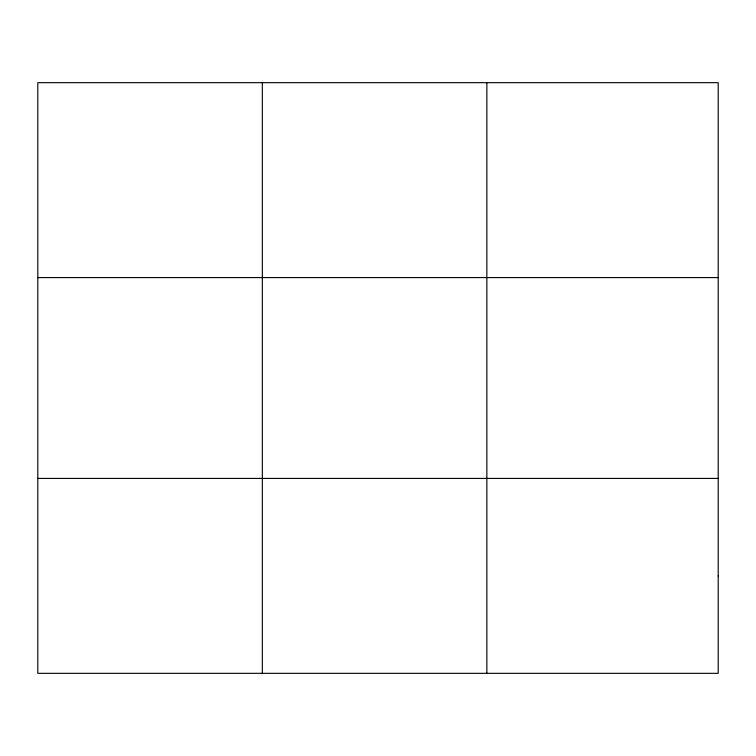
<?xml version="1.0" encoding="UTF-8"?>
<svg xmlns="http://www.w3.org/2000/svg" width="756" height="756" viewBox="0 0 756 756"><rect width="100%" height="100%" fill="white"/><g stroke="black" fill="none" stroke-linecap="round" stroke-linejoin="round"><path stroke-width="1.13" d="M262.332 673.331L262.332 82.669M486.864 673.331L486.864 82.669M37.8 277.584L718.2 277.584M37.8 478.416L718.2 478.416M718.2 575.874L718.2 673.331L37.8 673.331L37.8 82.669L718.2 82.669L718.2 575.874"/></g></svg>
